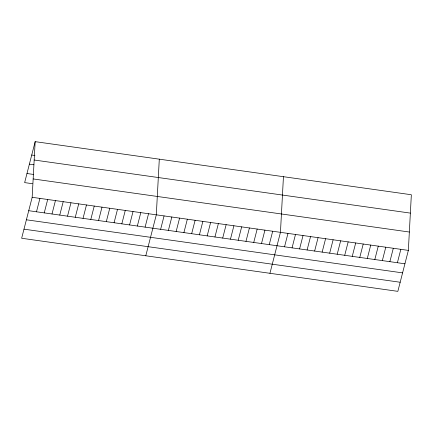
<?xml version="1.0" encoding="UTF-8"?>
<svg xmlns="http://www.w3.org/2000/svg" width="433" height="433" viewBox="0 0 433 433"><rect width="100%" height="100%" fill="white"/><g stroke="black" fill="none" stroke-linecap="round" stroke-linejoin="round"><path stroke-width="0.65" d="M32.166 197.302L35.16 141.651L411.35 194.742L408.357 250.393L397.84 291.349L21.65 238.258L32.166 197.302L408.357 250.393M159.301 159.171L156.308 214.822L145.791 255.779M283.447 176.691L280.449 232.342L269.938 273.299M35.16 141.651L24.643 182.607L32.405 183.7M36.486 211.797L39.923 198.401M44.242 212.89L47.684 199.494M52.003 213.983L55.44 200.587M59.759 215.082L63.202 201.681M67.521 216.175L70.958 202.779M75.277 217.269L78.719 203.873M83.039 218.362L86.476 204.966M90.795 219.461L94.237 206.065M98.556 220.554L101.993 207.158M106.312 221.647L109.755 208.251M114.074 222.746L117.511 209.35M121.83 223.839L125.272 210.443M129.591 224.933L133.028 211.537M137.348 226.031L140.79 212.635M145.109 227.125L148.551 213.729M160.627 229.317L164.069 215.915M168.388 230.41L171.825 217.014M176.144 231.503L179.587 218.108M183.906 232.597L187.343 219.201M191.662 233.696L195.104 220.3M199.424 234.789L202.861 221.393M207.18 235.882L210.622 222.486M214.941 236.981L218.378 223.585M222.697 238.074L226.14 224.678M230.459 239.168L233.896 225.772M238.215 240.266L241.657 226.87M245.976 241.36L249.413 227.964M253.733 242.453L257.175 229.057M261.494 243.552L264.931 230.15M269.25 244.645L272.693 231.249M284.535 246.799L287.972 233.403M292.059 247.865L295.495 234.464M299.582 248.926L303.024 235.53M307.105 249.987L310.548 236.591M314.629 251.048L318.071 237.652M322.152 252.109L325.594 238.713M329.675 253.17L333.118 239.774M337.199 254.236L340.641 240.835M344.722 255.297L348.164 241.901M352.251 256.358L355.688 242.962M359.774 257.418L363.211 244.023M367.298 258.479L370.735 245.083M374.821 259.54L378.258 246.144M382.344 260.606L385.781 247.211M389.868 261.667L393.305 248.271M397.391 262.728L400.834 249.332M31.723 155.046L34.954 155.507M34.175 160.015L410.36 213.106M29.384 164.145L33.909 164.784M26.981 173.514L33.444 174.423M33.152 178.937L409.342 232.028M28.724 210.698L404.915 263.789M26.391 219.791L402.582 272.882M23.983 229.165L400.173 282.251"/></g></svg>
